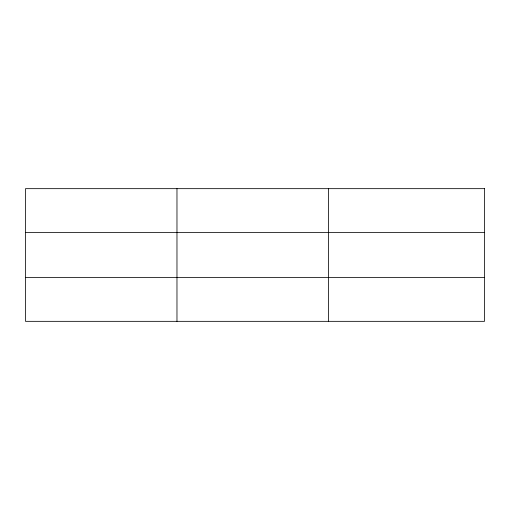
<?xml version="1.0" encoding="UTF-8"?>
<svg xmlns="http://www.w3.org/2000/svg" width="510" height="510" viewBox="0 0 510 510"><rect width="100%" height="100%" fill="white"/><g stroke="black" fill="none" stroke-linecap="round" stroke-linejoin="round"><path stroke-width="0.76" d="M176.97 188.662L176.97 321.338M328.44 188.662L328.44 321.338M25.5 232.445L484.5 232.445M25.5 277.555L484.5 277.555M484.5 188.662L484.5 321.338L25.5 321.338L25.5 188.662L484.5 188.662"/></g></svg>
